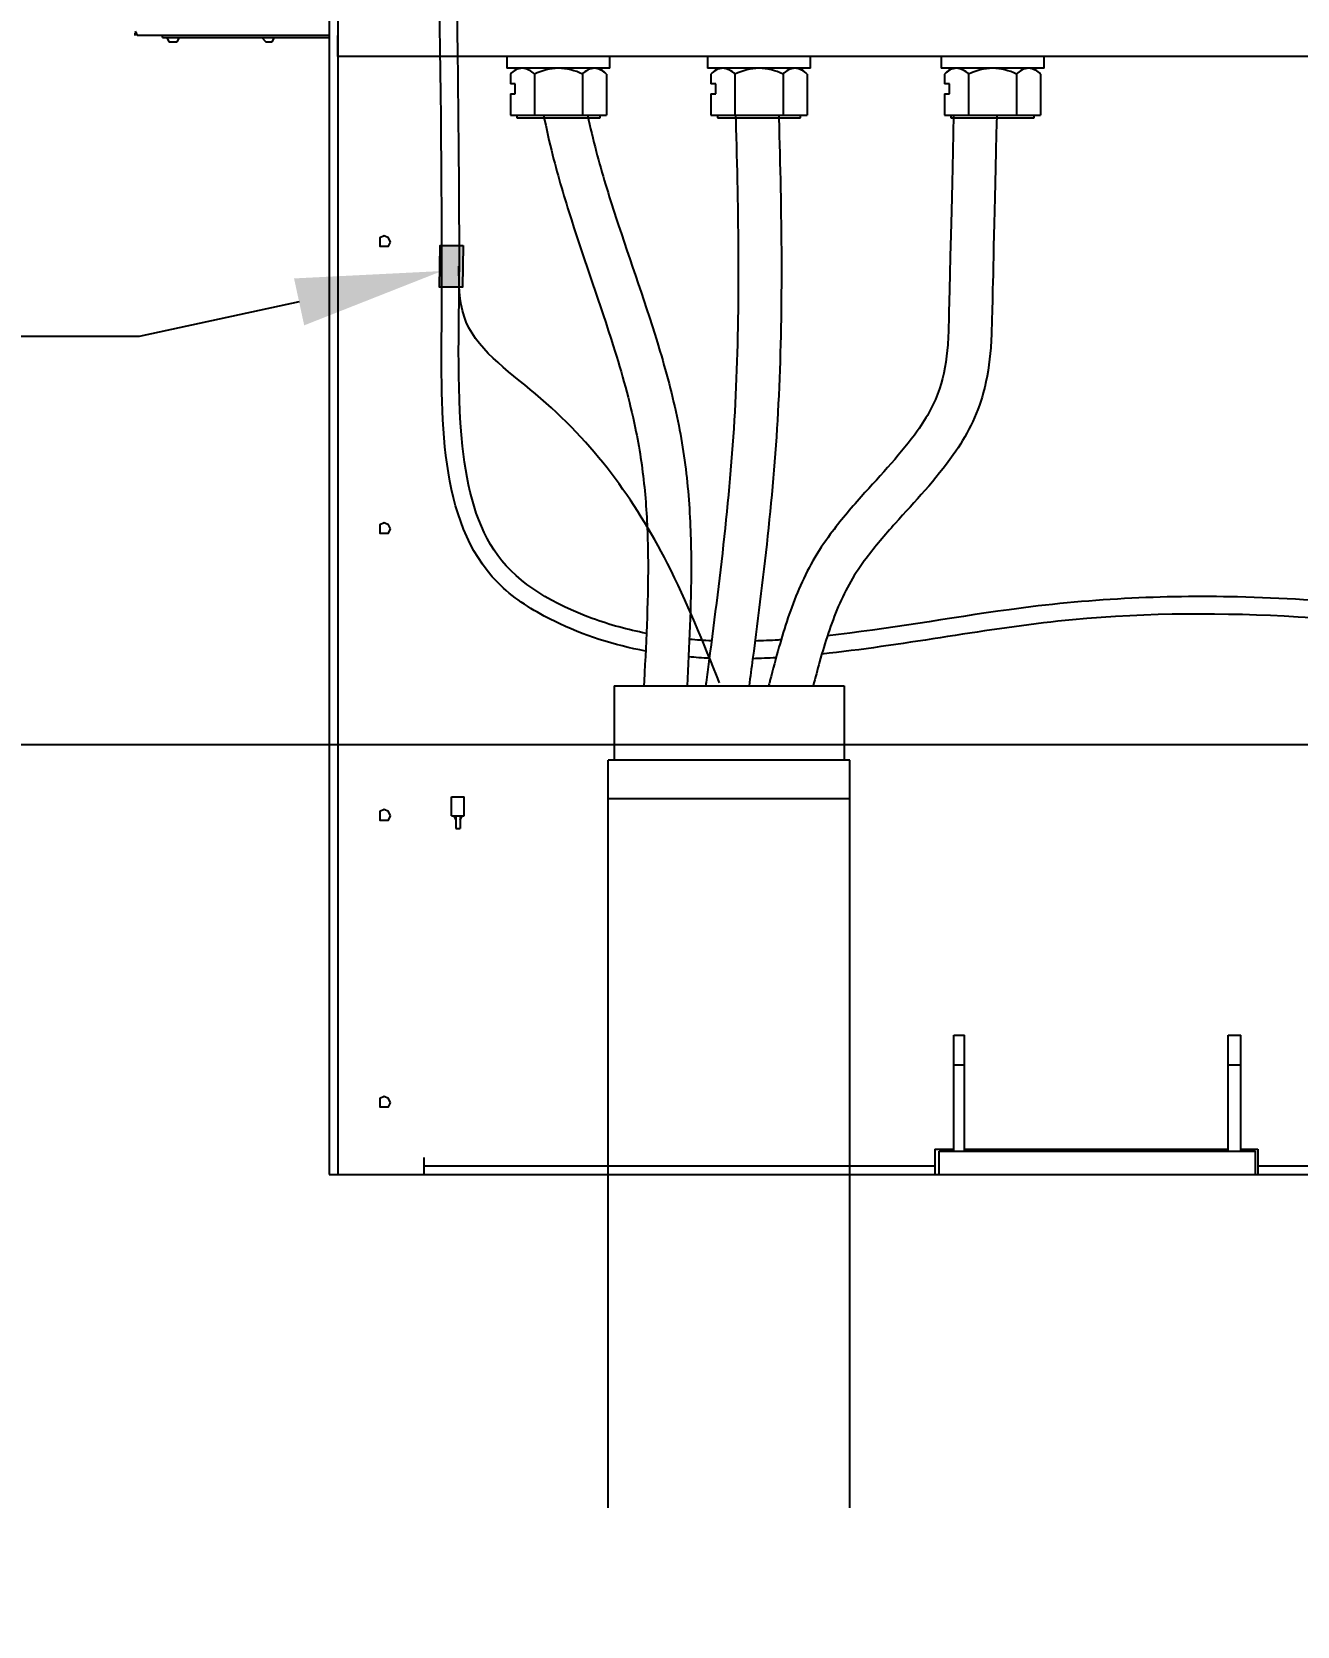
# Model space of a CAD drawing. Header units: feet. Extents: x -17 to 453, y -41 to 31.
# Drawn here: x 30.679 to 32.179, y 15.454 to 17.345 of the extents above; entities that cross this region are included whole.
import ezdxf
from ezdxf import colors
from ezdxf.entities.mleader import LeaderData, LeaderLine
from ezdxf.enums import TextEntityAlignment as Align
from ezdxf.math import Vec2, Vec3

# ---------------------------------------------------------------- set-up
doc = ezdxf.new("R2018")
doc.units = ezdxf.units.FT
doc.header["$MEASUREMENT"] = 0
for name, color, linetype in [('6 IN SCH80 PVC PIPING', 4, 'Continuous'), ('E-CABL-ACMV', 1, 'AC_CABLE'), ('E-CABL-GND', 3, 'Continuous'), ('E-DETL', 1, 'Continuous'), ('G-ANNO-TEXT', 1, 'Continuous')]:
    doc.layers.add(name, color=color, linetype=linetype)
doc.styles.add('NEI-A', font='arial.ttf')
doc.styles.get("Standard").update_dxf_attribs({"font": 'arial.ttf'})
doc.linetypes.add('AC_CABLE', pattern='A,1,-0.2,["AC",Standard,S=0.1,R=0,X=-0.1,Y=-0.05],-0.2', length=1.4)

# ---------------------------------------------------------------- blocks, each defined once
blk = doc.blocks.new('DETAIL_TITLE')
at = {"style": 'NEI-A', "flags": 8}
blk.add_attdef('#', text='', height=0.2, dxfattribs=at).set_placement((0.5922, -0.5109), align=Align.MIDDLE_CENTER)
at = {"lineweight": 30, "style": '', "flags": 104}
blk.add_attdef('DETAIL_TITLE', text='', height=0.2, dxfattribs=at).set_placement((0.9099, -0.5251), align=Align.BOTTOM_LEFT)
at = {"style": 'NEI-A'}
for tag, p in [('SCALE:', (0.9386, -0.7379)), ('1"_=_', (1.5474, -0.7379))]:
    blk.add_attdef(tag, text='', height=0.1, dxfattribs=at).set_placement(p, align=Align.BOTTOM_LEFT)
blk = doc.blocks.new('_TagCircle')
at = {"color": 0, "linetype": 'ByBlock', "lineweight": -2, "transparency": 16777216}
blk.add_circle((0, 0), 0.125, dxfattribs=at)
at = {"color": 0, "transparency": 16777216, "style": 'NEI-A'}
blk.add_attdef('TAGNUMBER', text='', height=0.09375, dxfattribs=at).set_placement((0, -0.046875), align=Align.CENTER)

msp = doc.modelspace()

# ---------------------------------------------------------------- hatches: boundary and pattern name
at = {"layer": 'E-CABL-GND'}
h = msp.add_hatch(color=256, dxfattribs=at)
h.dxf.hatch_style = 1
edge = h.paths.add_edge_path()
edge.add_spline(control_points=[(31.16259, 17.05485), (31.17186, 17.05639), (31.18106, 17.05795), (31.19017, 17.05956)], knot_values=[5.7518725, 5.7518725, 5.7518725, 5.7518725, 5.7778348, 5.7778348, 5.7778348, 5.7778348], degree=3, periodic=0)
edge.add_line((31.19017, 17.05956), (31.19048, 17.08074))
edge.add_spline(control_points=[(31.19048, 17.08074), (31.18133, 17.07912), (31.17214, 17.0775), (31.1629, 17.07589)], knot_values=[5.755408, 5.755408, 5.755408, 5.755408, 5.7815777, 5.7815777, 5.7815777, 5.7815777], degree=3, periodic=0)
edge.add_line((31.1629, 17.07589), (31.16259, 17.05485))
edge = h.paths.add_edge_path()
edge.add_spline(control_points=[(31.1629, 17.07589), (31.17214, 17.0775), (31.18133, 17.07912), (31.19048, 17.08074)], knot_values=[5.755408, 5.755408, 5.755408, 5.755408, 5.7815777, 5.7815777, 5.7815777, 5.7815777], degree=3, periodic=0)
edge.add_line((31.19048, 17.08074), (31.19064, 17.09152))
edge.add_line((31.19064, 17.09152), (31.16313, 17.0916))
edge.add_line((31.16313, 17.0916), (31.1629, 17.07589))
edge = h.paths.add_edge_path()
edge.add_line((31.18991, 17.04213), (31.19017, 17.05956))
edge.add_spline(control_points=[(31.19017, 17.05956), (31.18106, 17.05795), (31.17186, 17.05639), (31.16259, 17.05485)], knot_values=[5.7518725, 5.7518725, 5.7518725, 5.7518725, 5.7778348, 5.7778348, 5.7778348, 5.7778348], degree=3, periodic=0)
edge.add_line((31.16259, 17.05485), (31.1624, 17.04221))
edge.add_line((31.1624, 17.04221), (31.18991, 17.04213))
h = msp.add_hatch(dxfattribs=at)
h.set_pattern_fill('ANSI31', color=256)
h.set_pattern_definition([(45, (-0.6798, -0.96908), (-0.08838835, 0.08838835), [])])
edge = h.paths.add_edge_path()
edge.add_spline(control_points=[(31.27072, 17.09245), (31.2546, 17.09551), (31.2385, 17.09887), (31.22234, 17.10251)], knot_values=[0.7581941, 0.7581941, 0.7581941, 0.7581941, 0.8127381, 0.8127381, 0.8127381, 0.8127381], degree=3, periodic=0)
edge.add_line((31.22234, 17.10251), (31.2187, 17.0821))
edge.add_spline(control_points=[(31.2187, 17.0821), (31.23484, 17.07856), (31.25097, 17.0753), (31.26713, 17.07233)], knot_values=[0.7591114, 0.7591114, 0.7591114, 0.7591114, 0.8126314, 0.8126314, 0.8126314, 0.8126314], degree=3, periodic=0)
edge.add_line((31.26713, 17.07233), (31.27072, 17.09245))
edge = h.paths.add_edge_path()
edge.add_line((31.22303, 17.10637), (31.22234, 17.10251))
edge.add_spline(control_points=[(31.22234, 17.10251), (31.2385, 17.09887), (31.2546, 17.09551), (31.27072, 17.09245)], knot_values=[0.7581941, 0.7581941, 0.7581941, 0.7581941, 0.8127381, 0.8127381, 0.8127381, 0.8127381], degree=3, periodic=0)
edge.add_line((31.27072, 17.09245), (31.27155, 17.09712))
edge.add_line((31.27155, 17.09712), (31.22303, 17.10637))
edge = h.paths.add_edge_path()
edge.add_spline(control_points=[(31.26713, 17.07233), (31.25097, 17.0753), (31.23484, 17.07856), (31.2187, 17.0821)], knot_values=[0.7591114, 0.7591114, 0.7591114, 0.7591114, 0.8126314, 0.8126314, 0.8126314, 0.8126314], degree=3, periodic=0)
edge.add_line((31.2187, 17.0821), (31.2182, 17.0793))
edge.add_line((31.2182, 17.0793), (31.26672, 17.07004))
edge.add_line((31.26672, 17.07004), (31.26713, 17.07233))
h = msp.add_hatch(dxfattribs=at)
h.set_pattern_fill('ANSI31', color=256)
h.set_pattern_definition([(45, (-0.74815, -0.98952), (-0.08838835, 0.08838835), [])])
edge = h.paths.add_edge_path()
edge.add_spline(control_points=[(31.20237, 17.07201), (31.18626, 17.07507), (31.17016, 17.07844), (31.154, 17.08207)], knot_values=[0.7581941, 0.7581941, 0.7581941, 0.7581941, 0.8127381, 0.8127381, 0.8127381, 0.8127381], degree=3, periodic=0)
edge.add_line((31.154, 17.08207), (31.15036, 17.06167))
edge.add_spline(control_points=[(31.15036, 17.06167), (31.1665, 17.05813), (31.18263, 17.05487), (31.19879, 17.0519)], knot_values=[0.7591114, 0.7591114, 0.7591114, 0.7591114, 0.8126314, 0.8126314, 0.8126314, 0.8126314], degree=3, periodic=0)
edge.add_line((31.19879, 17.0519), (31.20237, 17.07201))
edge = h.paths.add_edge_path()
edge.add_line((31.15469, 17.08594), (31.154, 17.08207))
edge.add_spline(control_points=[(31.154, 17.08207), (31.17016, 17.07844), (31.18626, 17.07507), (31.20237, 17.07201)], knot_values=[0.7581941, 0.7581941, 0.7581941, 0.7581941, 0.8127381, 0.8127381, 0.8127381, 0.8127381], degree=3, periodic=0)
edge.add_line((31.20237, 17.07201), (31.20321, 17.07669))
edge.add_line((31.20321, 17.07669), (31.15469, 17.08594))
edge = h.paths.add_edge_path()
edge.add_spline(control_points=[(31.19879, 17.0519), (31.18263, 17.05487), (31.1665, 17.05813), (31.15036, 17.06167)], knot_values=[0.7591114, 0.7591114, 0.7591114, 0.7591114, 0.8126314, 0.8126314, 0.8126314, 0.8126314], degree=3, periodic=0)
edge.add_line((31.15036, 17.06167), (31.14986, 17.05886))
edge.add_line((31.14986, 17.05886), (31.19838, 17.04961))
edge.add_line((31.19838, 17.04961), (31.19879, 17.0519))

# ---------------------------------------------------------------- linework, layer by layer
for p, q in [((31.24245, 17.31573), (31.24245, 17.30179)), ((31.36443, 17.30179), (31.24245, 17.30179)), ((31.25411, 17.30179), (31.24647, 17.29482)), ((31.3604, 17.29482), (31.35277, 17.30179)), ((31.36443, 17.30179), (31.36443, 17.31573)), ((31.48024, 17.31573), (31.48024, 17.30179)), ((31.60222, 17.30179), (31.48024, 17.30179)), ((31.4919, 17.30179), (31.48426, 17.29482)), ((31.59819, 17.29482), (31.59056, 17.30179)), ((31.60222, 17.30179), (31.60222, 17.31573)), ((31.75713, 17.31573), (31.75713, 17.30179)), ((31.87911, 17.30179), (31.75713, 17.30179)), ((31.76879, 17.30179), (31.76116, 17.29482)), ((31.87508, 17.29482), (31.86745, 17.30179)), ((31.87911, 17.30179), (31.87911, 17.31573)), ((31.24647, 17.29482), (31.24647, 17.28321)), ((31.25228, 17.28321), (31.24647, 17.28321)), ((31.25228, 17.2716), (31.25228, 17.28321)), ((31.27495, 17.29482), (31.27495, 17.24605)), ((31.33192, 17.29482), (31.33192, 17.24605)), ((31.3604, 17.29482), (31.3604, 17.24605)), ((31.48426, 17.29482), (31.48426, 17.28321)), ((31.49007, 17.28321), (31.48426, 17.28321)), ((31.49007, 17.2716), (31.49007, 17.28321)), ((31.51274, 17.29482), (31.51274, 17.24605)), ((31.56971, 17.29482), (31.56971, 17.24605)), ((31.59819, 17.29482), (31.59819, 17.24605)), ((31.76116, 17.29482), (31.76116, 17.28321)), ((31.76696, 17.28321), (31.76116, 17.28321)), ((31.76696, 17.2716), (31.76696, 17.28321)), ((31.78964, 17.29482), (31.78964, 17.24605)), ((31.8466, 17.29482), (31.8466, 17.24605)), ((31.87508, 17.29482), (31.87508, 17.24605)), ((31.24647, 17.2716), (31.24647, 17.24605)), ((31.24647, 17.2716), (31.25228, 17.2716)), ((31.48426, 17.2716), (31.48426, 17.24605)), ((31.48426, 17.2716), (31.49007, 17.2716)), ((31.76116, 17.2716), (31.76116, 17.24605)), ((31.76116, 17.2716), (31.76696, 17.2716)), ((31.24647, 17.24605), (31.3604, 17.24605)), ((31.25411, 17.24605), (31.25411, 17.24317)), ((31.25411, 17.24317), (31.35277, 17.24317)), ((31.35277, 17.24317), (31.35277, 17.24605)), ((31.48426, 17.24605), (31.59819, 17.24605)), ((31.4919, 17.24605), (31.4919, 17.24317)), ((31.4919, 17.24317), (31.59056, 17.24317)), ((31.59056, 17.24317), (31.59056, 17.24605)), ((31.76116, 17.24605), (31.87508, 17.24605)), ((31.76879, 17.24605), (31.76879, 17.24317)), ((31.76879, 17.24317), (31.86745, 17.24317)), ((31.86745, 17.24317), (31.86745, 17.24605))]:
    msp.add_line(p, q)
for centre, radius, start, end in [((31.26183, 17.28147), 0.02035, 93.14719, 138.99791), ((31.25844, 17.27911), 0.0228, 43.57895, 84.2759), ((31.30531, 17.23244), 0.06938, 91.54849, 115.94635), ((31.30214, 17.23481), 0.06699, 63.6118, 88.89337), ((31.34727, 17.28147), 0.02035, 93.14721, 138.99791), ((31.34388, 17.27911), 0.0228, 43.57899, 84.27588), ((31.49962, 17.28147), 0.02035, 93.14719, 138.99791), ((31.49623, 17.27911), 0.0228, 43.57895, 84.2759), ((31.5431, 17.23244), 0.06938, 91.54849, 115.94635), ((31.53993, 17.23481), 0.06699, 63.6118, 88.89337), ((31.58506, 17.28147), 0.02035, 93.14721, 138.99791), ((31.58167, 17.27911), 0.0228, 43.57899, 84.27588), ((31.77652, 17.28147), 0.02035, 93.14719, 138.99791), ((31.77313, 17.27911), 0.0228, 43.57895, 84.2759), ((31.82, 17.23244), 0.06938, 91.54849, 115.94635), ((31.81683, 17.23481), 0.06699, 63.6118, 88.89337), ((31.86196, 17.28147), 0.02035, 93.14721, 138.99791), ((31.85857, 17.27911), 0.0228, 43.57899, 84.27588)]:
    msp.add_arc(centre, radius, start, end)
at = {"layer": '6 IN SCH80 PVC PIPING'}
for p, q in [((31.36944, 16.56922), (31.64201, 16.56922)), ((31.36944, 16.56922), (31.36944, 16.48141)), ((31.64201, 16.56922), (31.64201, 16.48141)), ((31.3625, 15.59474), (31.3625, 16.48141)), ((31.64896, 16.48141), (31.3625, 16.48141)), ((31.64896, 15.59474), (31.64896, 16.48141)), ((31.3625, 16.43587), (31.64896, 16.43587))]:
    msp.add_line(p, q, dxfattribs=at)
at = {"layer": 'E-CABL-ACMV', "linetype": 'Continuous'}
for points, knots in [([(31.28596, 17.24605), (31.28908, 17.23027), (31.2926, 17.21454), (31.30312, 17.17292), (31.31074, 17.1473), (31.335, 17.07128), (31.35303, 17.02168), (31.37867, 16.93993), (31.38775, 16.90758), (31.39938, 16.85198), (31.40295, 16.82875), (31.40771, 16.78148), (31.40897, 16.75752), (31.41038, 16.68488), (31.40815, 16.63541), (31.40534, 16.58046), (31.40508, 16.5755), (31.40483, 16.57054), (31.40482, 16.57046), (31.40482, 16.57037), (31.40481, 16.57029), (31.40479, 16.56993), (31.40478, 16.56958), (31.40476, 16.56922)], [7.3534253, 7.3534253, 7.3534253, 7.3534253, 8.4426749, 8.4426749, 10.2559892, 10.2559892, 13.8826178, 13.8826178, 16.2771435, 16.2771435, 17.9963843, 17.9963843, 19.715625, 19.715625, 23.1541065, 23.1541065, 23.4946562, 23.4946562, 23.4946562, 23.5004596, 23.5004596, 23.5004596, 23.5248541, 23.5248541, 23.5248541, 23.5248541]), ([(31.33812, 17.24605), (31.34113, 17.23169), (31.3445, 17.2174), (31.35507, 17.1771), (31.36305, 17.15107), (31.3886, 17.07269), (31.40779, 17.02006), (31.43246, 16.93724), (31.44016, 16.90797), (31.45152, 16.85079), (31.45528, 16.82299), (31.45983, 16.76748), (31.46073, 16.73968), (31.46084, 16.66415), (31.45838, 16.61647), (31.45594, 16.56922)], [7.5954268, 7.5954268, 7.5954268, 7.5954268, 8.6469389, 8.6469389, 10.5632308, 10.5632308, 14.3958145, 14.3958145, 16.4502264, 16.4502264, 18.336369, 18.336369, 20.2225117, 20.2225117, 23.4644604, 23.4644604, 23.4644604, 23.4644604]), ([(31.51345, 17.24605), (31.51349, 17.24424), (31.51353, 17.24262), (31.5152, 17.18558), (31.51645, 17.13029), (31.51682, 17.02124), (31.51597, 16.96749), (31.51095, 16.86135), (31.50661, 16.80896), (31.49543, 16.70381), (31.48869, 16.65115), (31.48067, 16.58998), (31.47957, 16.58163), (31.47847, 16.57327), (31.47847, 16.57325), (31.47847, 16.57322), (31.47846, 16.5732), (31.47829, 16.57187), (31.47812, 16.57055), (31.47794, 16.56922)], [1.8111815, 1.8111815, 1.8111815, 1.8111815, 1.9233186, 1.9233186, 5.7699558, 5.7699558, 9.5327217, 9.5327217, 13.2266562, 13.2266562, 16.9205907, 16.9205907, 17.5047634, 17.5047634, 17.5047634, 17.5063609, 17.5063609, 17.5063609, 17.5990289, 17.5990289, 17.5990289, 17.5990289]), ([(31.56457, 17.24605), (31.5646, 17.24483), (31.56464, 17.24367), (31.56629, 17.18689), (31.56756, 17.13117), (31.56793, 17.02155), (31.5671, 16.96765), (31.56216, 16.86131), (31.55792, 16.80888), (31.54699, 16.70463), (31.54042, 16.65271), (31.53227, 16.59037), (31.53088, 16.57979), (31.52949, 16.56922)], [1.8431263, 1.8431263, 1.8431263, 1.8431263, 1.9228112, 1.9228112, 5.7684335, 5.7684335, 9.4815655, 9.4815655, 13.0932845, 13.0932845, 16.7050036, 16.7050036, 17.443802, 17.443802, 17.443802, 17.443802]), ([(31.77191, 17.24605), (31.7662, 17.00455), (31.76607, 16.98888), (31.76347, 16.95523), (31.76043, 16.93772), (31.75225, 16.91299), (31.74866, 16.90471), (31.73983, 16.88809), (31.73465, 16.87984), (31.71074, 16.84596), (31.68649, 16.8206), (31.64977, 16.77933), (31.63728, 16.76474), (31.61837, 16.73907), (31.61135, 16.72853), (31.59884, 16.70666), (31.59337, 16.69548), (31.57876, 16.66153), (31.57138, 16.63839), (31.56113, 16.60206), (31.55767, 16.58878), (31.55425, 16.57567), (31.55415, 16.57528), (31.55405, 16.57489), (31.55395, 16.57451), (31.55349, 16.57275), (31.55303, 16.57098), (31.55257, 16.56922)], [1.3327096, 1.3327096, 1.3327096, 1.3327096, 2.4563586, 2.4563586, 3.8698265, 3.8698265, 4.6431955, 4.6431955, 5.4165644, 5.4165644, 7.8239759, 7.8239759, 9.0689353, 9.0689353, 9.8692568, 9.8692568, 10.6695783, 10.6695783, 12.2702213, 12.2702213, 13.1976437, 13.1976437, 13.1976437, 13.2249945, 13.2249945, 13.2249945, 13.3496377, 13.3496377, 13.3496377, 13.3496377]), ([(31.82297, 17.24605), (31.81734, 17.00489), (31.81722, 16.98754), (31.81452, 16.95227), (31.81183, 16.93435), (31.80341, 16.90362), (31.79847, 16.89055), (31.78632, 16.86602), (31.77921, 16.85446), (31.75079, 16.81378), (31.72576, 16.78772), (31.69048, 16.74825), (31.67878, 16.73466), (31.66162, 16.71174), (31.65543, 16.70256), (31.64452, 16.68366), (31.63966, 16.67378), (31.62645, 16.64297), (31.61947, 16.62088), (31.61045, 16.58847), (31.60792, 16.57889), (31.60539, 16.56922)], [1.3321727, 1.3321727, 1.3321727, 1.3321727, 2.4508403, 2.4508403, 3.6210123, 3.6210123, 4.501696, 4.501696, 5.3823796, 5.3823796, 7.7462394, 7.7462394, 9.004627, 9.004627, 9.8430657, 9.8430657, 10.6815043, 10.6815043, 12.3583815, 12.3583815, 13.0453764, 13.0453764, 13.0453764, 13.0453764])]:
    msp.add_open_spline(points, degree=3, knots=knots, dxfattribs=at)
at = {"layer": 'E-CABL-GND'}
msp.add_lwpolyline([(31.19064, 17.09152), (31.18991, 17.04213), (31.1624, 17.04221), (31.16313, 17.0916)], close=True, dxfattribs=at)
for points, knots in [([(31.40684, 16.6106), (31.36972, 16.61755), (31.311, 16.63589), (31.16186, 16.72652), (31.17029, 17.20635), (31.15372, 17.65566), (31.15859, 18.04254), (31.15988, 18.14541)], [5.1937906, 5.1937906, 5.1937906, 5.1937906, 5.3091562, 5.3810399, 5.698412, 6.5436913, 6.849874, 6.849874, 6.849874, 6.849874]), ([(31.40778, 16.6316), (31.38583, 16.63586), (31.36432, 16.6417), (31.29927, 16.66568), (31.25624, 16.68999), (31.20707, 16.75769), (31.1951, 16.80265), (31.18238, 16.92507), (31.18617, 17.00607), (31.186, 17.15629), (31.18535, 17.22861), (31.18264, 17.44047), (31.17984, 17.57488), (31.17741, 17.85112), (31.1788, 17.99551), (31.18063, 18.14129)], [5.1969591, 5.1969591, 5.1969591, 5.1969591, 5.268368, 5.268368, 5.418147, 5.418147, 5.567926, 5.567926, 5.7789869, 5.7789869, 5.9900478, 5.9900478, 6.4121696, 6.4121696, 6.8460448, 6.8460448, 6.8460448, 6.8460448]), ([(32.41928, 16.65038), (32.31584, 16.66169), (32.21328, 16.67226), (32.02026, 16.67689), (31.92982, 16.67247), (31.76552, 16.64971), (31.69302, 16.63654), (31.62231, 16.62875)], [4.1799427, 4.1799427, 4.1799427, 4.1799427, 4.4982499, 4.4982499, 4.76631844, 4.76631844, 4.9761579, 4.9761579, 4.9761579, 4.9761579]), ([(32.42695, 16.62861), (32.25067, 16.64792), (31.99224, 16.6745), (31.70876, 16.61675), (31.61568, 16.60711)], [4.16975373, 4.16975373, 4.16975373, 4.16975373, 4.71218804, 4.9848524, 4.9848524, 4.9848524, 4.9848524]), ([(31.56734, 16.62391), (31.5662, 16.62383), (31.56506, 16.62376), (31.55472, 16.62315), (31.54556, 16.62274), (31.53645, 16.62248)], [5.030951551, 5.030951551, 5.030951551, 5.030951551, 5.034386984, 5.034386984, 5.062161285, 5.062161285, 5.062161285, 5.062161285])]:
    msp.add_open_spline(points, degree=3, knots=knots, dxfattribs=at)
msp.add_spline([(31.49445, 16.57291), (31.43266, 16.71458), (31.27637, 16.9156), (31.19156, 17.00763), (31.1855, 17.06696)], degree=3, dxfattribs=at)
for points in [[(31.48496, 16.62279), (31.47613, 16.62318), (31.46736, 16.62375), (31.45864, 16.62453)], [(31.48226, 16.60209), (31.47403, 16.60247), (31.46584, 16.60301), (31.45768, 16.60372)], [(31.56139, 16.60272), (31.55215, 16.6022), (31.54293, 16.60182), (31.53374, 16.6016)]]:
    msp.add_open_spline(points, degree=3, dxfattribs=at)
at = {"layer": 'E-DETL', "linetype": 'Continuous'}
for p, q in [((31.74973, 16.01997), (31.74973, 15.98995)), ((32.13246, 16.01997), (32.13246, 15.98995)), ((33.68837, 15.99995), (32.13246, 15.99995))]:
    msp.add_line(p, q, dxfattribs=at)
for points in [[(31.03181, 20.1624), (31.03181, 15.98995)], [(31.04181, 20.1624), (31.04181, 15.98995)], [(30.80167, 17.34575), (30.80417, 17.34074)], [(30.80167, 17.34074), (30.80167, 17.34324), (30.80417, 17.34324)], [(31.03181, 17.34074), (30.80417, 17.34074)], [(30.83419, 17.33824), (30.83419, 17.34074)], [(30.83419, 17.33824), (31.03181, 17.33824)], [(30.83919, 17.33824), (30.8417, 17.33324)], [(30.8517, 17.33324), (30.8542, 17.33824)], [(30.95176, 17.33824), (30.95676, 17.33324)], [(30.96427, 17.33324), (30.96677, 17.33824)], [(31.04189, 17.31573), (31.04189, 17.34074)], [(30.8417, 17.33324), (30.8517, 17.33324)], [(30.95676, 17.33324), (30.96427, 17.33324)], [(33.29814, 17.31573), (31.04189, 17.31573)], [(31.10435, 17.0956), (31.10185, 17.1006), (31.09685, 17.1031), (31.09184, 17.1006), (31.09184, 17.0906), (31.10185, 17.0906), (31.10435, 17.0956)], [(31.10435, 16.7554), (31.10185, 16.7604), (31.09685, 16.7629), (31.09184, 16.7604), (31.09184, 16.75039), (31.10185, 16.75039), (31.10435, 16.7554)], [(31.17689, 16.43771), (31.1919, 16.43771)], [(31.17689, 16.4152), (31.17689, 16.43771)], [(31.1919, 16.4152), (31.1919, 16.43771)], [(31.10435, 16.4152), (31.10185, 16.4202), (31.09685, 16.4227), (31.09184, 16.4202), (31.09184, 16.41019), (31.10185, 16.41019), (31.10435, 16.4152)], [(31.17689, 16.4152), (31.1919, 16.4152)], [(31.17939, 16.4152), (31.1819, 16.41019)], [(31.1819, 16.4152), (31.1819, 16.40019)], [(31.1869, 16.4152), (31.1869, 16.40019)], [(31.1869, 16.41019), (31.1894, 16.4152)], [(31.1819, 16.40019), (31.1869, 16.40019)], [(31.77224, 16.15504), (31.78475, 16.15504)], [(31.77224, 16.01746), (31.77224, 16.15504)], [(31.78475, 16.01746), (31.78475, 16.15504)], [(32.09743, 16.15504), (32.11244, 16.15504)], [(32.09743, 16.01746), (32.09743, 16.15504)], [(32.11244, 16.01746), (32.11244, 16.15504)], [(31.77224, 16.12002), (31.78475, 16.12002)], [(32.09743, 16.12002), (32.11244, 16.12002)], [(31.10435, 16.075), (31.10185, 16.08), (31.09685, 16.0825), (31.09184, 16.08), (31.09184, 16.06999), (31.10185, 16.06999), (31.10435, 16.075)], [(31.74973, 16.01997), (31.77224, 16.01997)], [(31.75473, 16.01746), (32.12995, 16.01746)], [(31.75473, 15.98995), (31.75473, 16.01746)], [(31.78475, 16.01997), (32.09743, 16.01997)], [(31.78725, 16.01746), (31.78725, 16.01997)], [(31.80226, 16.01746), (31.80226, 16.01997)], [(31.80476, 16.01997), (31.80476, 16.01746)], [(32.07992, 16.01746), (32.07992, 16.01997)], [(32.09493, 16.01997), (32.09493, 16.01746)], [(32.11244, 16.01997), (32.13246, 16.01997)], [(32.12995, 15.98995), (32.12995, 16.01746)], [(31.14437, 15.98995), (31.14437, 16.00996)], [(31.74973, 15.99995), (31.14437, 15.99995)], [(31.03181, 15.98995), (34.06609, 15.98995)]]:
    msp.add_lwpolyline(points, dxfattribs=at)

# ---------------------------------------------------------------- block references
at = {"layer": 'G-ANNO-TEXT'}
ref = msp.add_blockref('DETAIL_TITLE', (9.90128, 25.73156), dxfattribs=at)
lines = msp.add_mtext('{\\LSTEEL SUPPORT POST GROUNDING (ABOVE GROUND)}', dxfattribs={"layer": '0', "insert": (10.81118, 25.50642), "char_height": 7.5055471, "attachment_point": 1})
ref.add_attrib('DETAIL_TITLE', '', (10.81118, 25.50642)).embed_mtext(lines)
ref = msp.add_blockref('DETAIL_TITLE', (9.90128, 15.51621), dxfattribs=at)
lines = msp.add_mtext('{\\LSTEEL SUPPORT POST GROUNDING (BELOW GRADE)}', dxfattribs={"layer": '0', "insert": (10.81118, 15.29107), "char_height": 7.5055471, "attachment_point": 1})
ref.add_attrib('DETAIL_TITLE', '', (10.81118, 15.29107)).embed_mtext(lines)

# ---------------------------------------------------------------- leaders
ml = msp.add_multileader_block('Standard', dxfattribs=at)
ml.set_content('_TagCircle', color=256)
ml.set_attribute('TAGNUMBER', '1', width=0)
ml.set_leader_properties()
ml.build(insert=Vec2(0, 0))
ml.multileader.update_dxf_attribs({"dogleg_length": 0.20776, "arrow_head_size": 0.17313})
ctx = ml.context
ctx.base_point, ctx.char_height, ctx.arrow_head_size, ctx.landing_gap_size, ctx.plane_origin = Vec3(30.3489, 16.98377), 0.1, 0.17313, 0.0625, Vec3(30.69554, 16.04254)
notes = []
notes.append((ctx, [(1, (1, 1, 0), (30.80665, 16.98377), (-1, 0), 0.20776, [(1, [(31.16532, 17.06129)], 0, [])])]))
ctx.block.insert = Vec3(30.4739, 16.98377)
for ctx, leaders in notes:
    for number, flags, end, landing, length, lines in leaders:
        leader = LeaderData()
        leader.index, (leader.has_last_leader_line, leader.has_dogleg_vector, leader.attachment_direction) = number, flags
        leader.last_leader_point, leader.dogleg_vector, leader.dogleg_length = Vec3(end), Vec3(landing), length
        for number, points, colour, breaks in lines:
            line = LeaderLine()
            line.index, line.vertices, line.color, line.breaks = number, Vec3.list(points), colors.encode_raw_color(colour), breaks
            leader.lines.append(line)
        ctx.leaders.append(leader)

doc.saveas('drawing.dxf')
